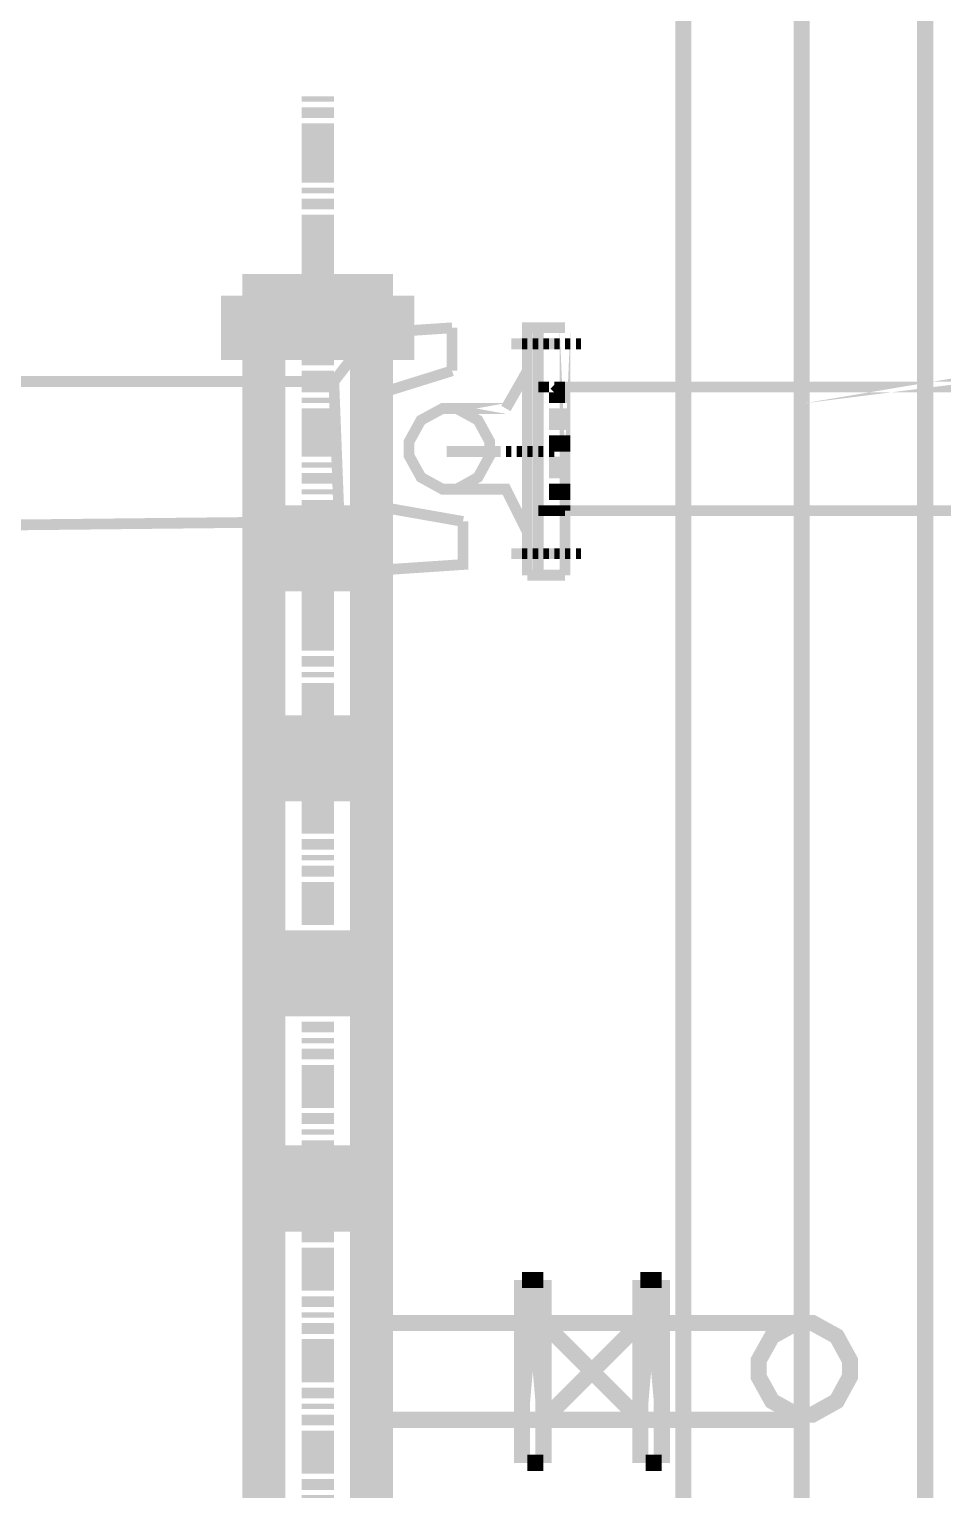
# Model space of a CAD drawing. Extents: x 0.4 to 11.4, y 0.4 to 16.2.
# Drawn here: x 4.4734 to 4.7565, y 8.5495 to 9.0019 of the extents above; entities that cross this region are included whole.
import ezdxf

# ---------------------------------------------------------------- set-up
doc = ezdxf.new("R2010")
doc.units = 0
doc.header["$MEASUREMENT"] = 0

msp = doc.modelspace()

# ---------------------------------------------------------------- linework, layer by layer
at = {"color": 0}
for points, const_width in [([(4.67611, 5.46446), (4.67611, 12.4094)], 0.005), ([(4.71278, 5.46446), (4.71278, 12.4094)], 0.005), ([(4.75108, 12.4078), (4.75108, 5.47775)], 0.005), ([(4.56278, 8.98112), (4.56278, 8.97944)], 0.01), ([(4.56278, 8.97775), (4.56278, 8.97613), (4.56278, 8.97444)], 0.01), ([(4.56278, 8.97276), (4.56278, 8.97114), (4.56278, 8.96946), (4.56278, 8.96778)], 0.01), ([(4.56278, 8.96778), (4.56278, 8.9661), (4.56278, 8.96446), (4.56278, 8.96278), (4.56278, 8.9611)], 0.01), ([(4.56278, 8.9611), (4.56278, 8.95942), (4.56278, 8.95779), (4.56278, 8.95611), (4.56278, 8.95443)], 0.01), ([(4.56278, 8.95281), (4.56278, 8.95111)], 0.01), ([(4.56278, 8.94943), (4.56278, 8.94775), (4.56278, 8.94612)], 0.01), ([(4.56278, 8.94444), (4.56278, 8.94276), (4.56278, 8.94114), (4.56278, 8.93946)], 0.01), ([(4.56278, 8.93946), (4.56278, 8.93778), (4.56278, 8.93608), (4.56278, 8.93446), (4.56278, 8.93278)], 0.01), ([(4.56278, 8.93278), (4.56278, 8.9311), (4.56278, 8.92947), (4.56278, 8.92779), (4.56278, 8.92611)], 0.01), ([(4.85943, 8.90776), (4.87278, 8.90944), (4.86279, 8.90776)], 0.00667), ([(4.56278, 8.92443), (4.56278, 8.92279)], 0.01), ([(4.5861, 8.91943), (4.53944, 8.91943)], 0.01333), ([(4.5861, 8.91943), (4.5861, 8.90608), (4.53944, 8.90608), (4.53944, 8.91943)], 0.01333), ([(4.56278, 8.92111), (4.56278, 8.91943), (4.56278, 8.91775)], 0.01), ([(4.56278, 8.91613), (4.56278, 8.91444), (4.56278, 8.91276), (4.56278, 8.91114)], 0.01), ([(4.56278, 8.91114), (4.56278, 8.90944), (4.56278, 8.90776), (4.56278, 8.90608), (4.56278, 8.90446)], 0.01), ([(4.54611, 8.27111), (4.54611, 8.90608)], 0.01333), ([(4.60444, 8.90944), (4.57943, 8.90776), (4.56776, 8.89279), (4.56944, 8.84944)], 0.00333), ([(4.57943, 8.60113), (4.57943, 8.90608)], 0.01333), ([(4.60444, 8.90944), (4.60444, 8.89611)], 0.00333), ([(4.63113, 8.90944), (4.63113, 8.83279), (4.62776, 8.83279)], 0.00333), ([(4.56278, 8.90446), (4.56278, 8.90278), (4.56278, 8.9011), (4.56278, 8.89947), (4.56278, 8.89779)], 0.01), ([(4.63612, 8.90446), (4.63276, 8.90446), (4.62944, 8.90446), (4.62608, 8.90446), (4.62278, 8.90446)], 0.00333), ([(4.62608, 8.90446), (4.62776, 8.90446)], 0.00333), ([(4.62944, 8.90446), (4.63113, 8.90446)], 0.00333), ([(4.63276, 8.90446), (4.63444, 8.90446)], 0.00333), ([(4.63612, 8.90446), (4.63781, 8.90446)], 0.00333), ([(4.63943, 8.90446), (4.64111, 8.90446)], 0.00333), ([(4.64279, 8.90446), (4.64442, 8.90446)], 0.00333), ([(4.56278, 8.89611), (4.56278, 8.89442)], 0.01), ([(4.56278, 8.89279), (4.56278, 8.89111), (4.56278, 8.88943)], 0.01), ([(4.60444, 8.89611), (4.57781, 8.88781), (4.57943, 8.8711)], 0.00333), ([(4.6211, 8.88444), (4.62776, 8.89611)], 0.00333), ([(4.56776, 8.89279), (4.40776, 8.89279)], 0.00333), ([(4.56278, 8.88781), (4.56278, 8.88613)], 0.01), ([(4.63113, 8.89111), (4.63276, 8.89111), (4.63444, 8.89111)], 0.00333), ([(4.63781, 8.89111), (4.63612, 8.88943)], 0.00333), ([(4.63612, 8.89111), (4.63781, 8.89111), (4.63943, 8.89111)], 0.00333), ([(4.63781, 8.89111), (4.63781, 8.88943), (4.63781, 8.88781), (4.63781, 8.88613)], 0.00333), ([(4.63781, 8.88613), (4.63781, 8.88781), (4.63781, 8.88943), (4.63781, 8.89111), (4.63943, 8.89111), (4.63943, 8.88943), (4.63943, 8.88781), (4.63943, 8.88613)], 0.00333), ([(4.76443, 8.89111), (4.63943, 8.89111)], 0.00333), ([(4.56278, 8.88444), (4.56278, 8.88276), (4.56278, 8.88112), (4.56278, 8.87944)], 0.01), ([(4.63612, 8.88943), (4.63612, 8.88781), (4.63612, 8.88613)], 0.00333), ([(4.56278, 8.87944), (4.56278, 8.87776), (4.56278, 8.87608), (4.56278, 8.87446), (4.56278, 8.87278)], 0.01), ([(4.63612, 8.88444), (4.63612, 8.88276), (4.63612, 8.88112), (4.63612, 8.87944), (4.63612, 8.87776)], 0.00333), ([(4.63781, 8.88444), (4.63781, 8.88276), (4.63781, 8.88112), (4.63781, 8.87944), (4.63781, 8.87776)], 0.00333), ([(4.63781, 8.87776), (4.63781, 8.87944), (4.63781, 8.88112), (4.63781, 8.88276), (4.63781, 8.88444)], 0.00333), ([(4.63943, 8.88444), (4.63943, 8.88276), (4.63943, 8.88112), (4.63943, 8.87944), (4.63943, 8.87776)], 0.00333), ([(4.56278, 8.87278), (4.56278, 8.8711), (4.56278, 8.86947)], 0.01), ([(4.63612, 8.87608), (4.63612, 8.87446), (4.63612, 8.87278), (4.63612, 8.8711)], 0.00333), ([(4.63781, 8.87608), (4.63781, 8.87446), (4.63781, 8.87278), (4.63781, 8.8711)], 0.00333), ([(4.63781, 8.8711), (4.63781, 8.87278), (4.63781, 8.87446), (4.63781, 8.87608)], 0.00333), ([(4.63943, 8.87608), (4.63943, 8.87446), (4.63943, 8.87278), (4.63943, 8.8711)], 0.00333), ([(4.56278, 8.86778), (4.56278, 8.8661)], 0.01), ([(4.56278, 8.86442), (4.56278, 8.86279), (4.56278, 8.86111)], 0.01), ([(4.60781, 8.84944), (4.57943, 8.85444), (4.57943, 8.8711)], 0.00333), ([(4.60275, 8.8711), (4.60444, 8.8711), (4.60781, 8.8711), (4.61111, 8.8711), (4.61442, 8.8711), (4.61778, 8.8711), (4.61947, 8.8711)], 0.00333), ([(4.6211, 8.8711), (4.62278, 8.8711)], 0.00333), ([(4.62446, 8.8711), (4.62608, 8.8711)], 0.00333), ([(4.62776, 8.8711), (4.62944, 8.8711)], 0.00333), ([(4.63113, 8.8711), (4.63276, 8.8711)], 0.00333), ([(4.63444, 8.8711), (4.63612, 8.8711)], 0.00333), ([(4.63612, 8.86947), (4.63612, 8.86778), (4.63612, 8.8661), (4.63612, 8.86442), (4.63612, 8.86279)], 0.00333), ([(4.63781, 8.86947), (4.63781, 8.86778), (4.63781, 8.8661), (4.63781, 8.86442), (4.63781, 8.86279)], 0.00333), ([(4.63781, 8.86279), (4.63781, 8.86442), (4.63781, 8.8661), (4.63781, 8.86778), (4.63781, 8.86947)], 0.00333), ([(4.63943, 8.86947), (4.63943, 8.86778), (4.63943, 8.8661), (4.63943, 8.86442), (4.63943, 8.86279)], 0.00333), ([(4.56278, 8.85943), (4.56278, 8.85781)], 0.01), ([(4.56278, 8.85612), (4.56278, 8.85444), (4.56278, 8.85275), (4.56278, 8.85113)], 0.01), ([(4.60275, 8.85943), (4.6211, 8.85943), (4.62776, 8.84614)], 0.00333), ([(4.60275, 8.85943), (4.6211, 8.85943)], 0.00333), ([(4.63612, 8.86111), (4.63612, 8.85943), (4.63612, 8.85781), (4.63612, 8.85612)], 0.00333), ([(4.63781, 8.86111), (4.63781, 8.85943), (4.63781, 8.85781), (4.63781, 8.85612)], 0.00333), ([(4.63781, 8.85612), (4.63781, 8.85781), (4.63781, 8.85943), (4.63781, 8.86111)], 0.00333), ([(4.63943, 8.86111), (4.63943, 8.85943), (4.63943, 8.85781), (4.63943, 8.85612)], 0.00333), ([(4.56278, 8.85113), (4.56278, 8.84944), (4.56278, 8.84776), (4.56278, 8.84614), (4.56278, 8.84446)], 0.01), ([(4.63612, 8.85444), (4.63612, 8.85275), (4.63781, 8.85275)], 0.00333), ([(4.63781, 8.85444), (4.63781, 8.85275)], 0.00333), ([(4.63943, 8.85275), (4.63781, 8.85275), (4.63781, 8.85444)], 0.00333), ([(4.63943, 8.85444), (4.63943, 8.85275)], 0.00333), ([(4.56944, 8.84944), (4.41276, 8.84776)], 0.00333), ([(4.54611, 8.84776), (4.57943, 8.84776)], 0.01333), ([(4.54611, 8.83442), (4.57943, 8.83442), (4.57943, 8.84776)], 0.01333), ([(4.60781, 8.84944), (4.60781, 8.8361), (4.58279, 8.83442), (4.56944, 8.84944)], 0.00333), ([(4.63113, 8.85275), (4.63276, 8.85275), (4.63444, 8.85275)], 0.00333), ([(4.63612, 8.85275), (4.63781, 8.85275), (4.63943, 8.85275)], 0.00333), ([(4.76281, 8.85275), (4.63943, 8.85275)], 0.00333), ([(4.56278, 8.84446), (4.56278, 8.84278), (4.56278, 8.8411), (4.56278, 8.83946), (4.56278, 8.83778)], 0.01), ([(4.54943, 8.8411), (4.54779, 8.8411)], 0.01), ([(4.5561, 8.8411), (4.55447, 8.8411), (4.55279, 8.8411), (4.55111, 8.8411), (4.54943, 8.8411)], 0.01), ([(4.56108, 8.8411), (4.55946, 8.8411), (4.55778, 8.8411), (4.5561, 8.8411)], 0.01), ([(4.56614, 8.8411), (4.56446, 8.8411), (4.56278, 8.8411)], 0.01), ([(4.56944, 8.8411), (4.56776, 8.8411)], 0.01), ([(4.57275, 8.8411), (4.57113, 8.8411)], 0.01), ([(4.57943, 8.8411), (4.57781, 8.8411), (4.57611, 8.8411), (4.57443, 8.8411), (4.57275, 8.8411)], 0.01), ([(4.56278, 8.8361), (4.56278, 8.83442), (4.56278, 8.83279)], 0.01), ([(4.63612, 8.83946), (4.63276, 8.83946), (4.62944, 8.83946), (4.62608, 8.83946), (4.62278, 8.83946)], 0.00333), ([(4.62608, 8.83946), (4.62776, 8.83946)], 0.00333), ([(4.62944, 8.83946), (4.63113, 8.83946)], 0.00333), ([(4.63276, 8.83946), (4.63444, 8.83946)], 0.00333), ([(4.63612, 8.83946), (4.63781, 8.83946)], 0.00333), ([(4.63943, 8.83946), (4.64111, 8.83946)], 0.00333), ([(4.64279, 8.83946), (4.64442, 8.83946)], 0.00333), ([(4.56278, 8.83111), (4.56278, 8.82943)], 0.01), ([(4.56278, 8.82781), (4.56278, 8.82611), (4.56278, 8.82443), (4.56278, 8.82275)], 0.01), ([(4.56278, 8.82275), (4.56278, 8.82112), (4.56278, 8.81944), (4.56278, 8.81776), (4.56278, 8.81614)], 0.01), ([(4.56278, 8.81614), (4.56278, 8.81446), (4.56278, 8.81278), (4.56278, 8.81108), (4.56278, 8.80946)], 0.01), ([(4.56278, 8.80778), (4.56278, 8.8061), (4.56278, 8.80447)], 0.01), ([(4.56278, 8.80279), (4.56278, 8.80111)], 0.01), ([(4.56278, 8.79943), (4.56278, 8.79779), (4.56278, 8.79611), (4.56278, 8.79443)], 0.01), ([(4.56278, 8.79443), (4.56278, 8.79275), (4.56278, 8.79113), (4.56278, 8.78944), (4.56278, 8.78776)], 0.01), ([(4.56278, 8.78776), (4.56278, 8.78614), (4.56278, 8.78444), (4.56278, 8.78276), (4.56278, 8.78108)], 0.01), ([(4.54611, 8.78276), (4.57943, 8.78276)], 0.01333), ([(4.54611, 8.76942), (4.57943, 8.76942), (4.57943, 8.78276)], 0.01333), ([(4.56278, 8.77946), (4.56278, 8.77778), (4.56278, 8.7761)], 0.01), ([(4.54943, 8.7761), (4.54779, 8.7761)], 0.01), ([(4.55447, 8.7761), (4.55279, 8.7761), (4.55111, 8.7761)], 0.01), ([(4.55778, 8.7761), (4.5561, 8.7761)], 0.01), ([(4.56446, 8.7761), (4.56278, 8.7761), (4.56108, 8.7761), (4.55946, 8.7761), (4.55778, 8.7761)], 0.01), ([(4.56278, 8.77447), (4.56278, 8.77279)], 0.01), ([(4.56944, 8.7761), (4.56776, 8.7761), (4.56614, 8.7761), (4.56446, 8.7761)], 0.01), ([(4.57443, 8.7761), (4.57275, 8.7761), (4.57113, 8.7761)], 0.01), ([(4.57781, 8.7761), (4.57611, 8.7761)], 0.01), ([(4.56278, 8.77111), (4.56278, 8.76942), (4.56278, 8.76779)], 0.01), ([(4.56278, 8.76611), (4.56278, 8.76443), (4.56278, 8.76281), (4.56278, 8.76113)], 0.01), ([(4.56278, 8.76113), (4.56278, 8.75944), (4.56278, 8.75776), (4.56278, 8.75612), (4.56278, 8.75444)], 0.01), ([(4.56278, 8.75444), (4.56278, 8.75276)], 0.01), ([(4.56278, 8.75108), (4.56278, 8.74946), (4.56278, 8.74778)], 0.01), ([(4.56278, 8.7461), (4.56278, 8.74447)], 0.01), ([(4.56278, 8.74278), (4.56278, 8.7411), (4.56278, 8.73942)], 0.01), ([(4.56278, 8.73779), (4.56278, 8.73611), (4.56278, 8.73443), (4.56278, 8.73281)], 0.01), ([(4.56278, 8.73281), (4.56278, 8.73112), (4.56278, 8.72944), (4.56278, 8.72775), (4.56278, 8.72613)], 0.01), ([(4.56278, 8.72613), (4.56278, 8.72444)], 0.01), ([(4.56278, 8.72276), (4.56278, 8.72114), (4.56278, 8.71946)], 0.01), ([(4.54611, 8.7161), (4.57943, 8.7161)], 0.01333), ([(4.54611, 8.70281), (4.57943, 8.70281), (4.57943, 8.7161)], 0.01333), ([(4.56278, 8.71778), (4.56278, 8.7161)], 0.01), ([(4.56278, 8.71446), (4.56278, 8.71278), (4.56278, 8.7111)], 0.01), ([(4.54779, 8.70942), (4.54611, 8.70942)], 0.01), ([(4.55279, 8.70942), (4.55111, 8.70942), (4.54943, 8.70942)], 0.01), ([(4.5561, 8.70942), (4.55447, 8.70942)], 0.01), ([(4.56278, 8.70942), (4.56108, 8.70942), (4.55946, 8.70942), (4.55778, 8.70942), (4.5561, 8.70942)], 0.01), ([(4.56278, 8.70942), (4.56278, 8.70779), (4.56278, 8.70611), (4.56278, 8.70443)], 0.01), ([(4.56776, 8.70942), (4.56614, 8.70942), (4.56446, 8.70942), (4.56278, 8.70942)], 0.01), ([(4.57275, 8.70942), (4.57113, 8.70942), (4.56944, 8.70942)], 0.01), ([(4.57611, 8.70942), (4.57443, 8.70942)], 0.01), ([(4.57943, 8.70942), (4.57781, 8.70942)], 0.01), ([(4.56278, 8.70443), (4.56278, 8.70281), (4.56278, 8.70111), (4.56278, 8.69943), (4.56278, 8.69775)], 0.01), ([(4.56278, 8.69775), (4.56278, 8.69612)], 0.01), ([(4.56278, 8.69444), (4.56278, 8.69276), (4.56278, 8.69114)], 0.01), ([(4.56278, 8.68946), (4.56278, 8.68778)], 0.01), ([(4.56278, 8.68608), (4.56278, 8.68446), (4.56278, 8.68278)], 0.01), ([(4.56278, 8.6811), (4.56278, 8.67947), (4.56278, 8.67779), (4.56278, 8.67611)], 0.01), ([(4.56278, 8.67611), (4.56278, 8.67443), (4.56278, 8.67279), (4.56278, 8.67111), (4.56278, 8.66943)], 0.01), ([(4.56278, 8.66943), (4.56278, 8.66775)], 0.01), ([(4.56278, 8.66613), (4.56278, 8.66444), (4.56278, 8.66276)], 0.01), ([(4.56278, 8.66114), (4.56278, 8.65944)], 0.01), ([(4.56278, 8.65776), (4.56278, 8.65608), (4.56278, 8.65446)], 0.01), ([(4.54611, 8.64947), (4.57943, 8.64947)], 0.01333), ([(4.56278, 8.65278), (4.56278, 8.6511), (4.56278, 8.64947), (4.56278, 8.64779)], 0.01), ([(4.56278, 8.64779), (4.56278, 8.64611), (4.56278, 8.64442), (4.56278, 8.64279), (4.56278, 8.64111)], 0.01), ([(4.54779, 8.64279), (4.54611, 8.64279)], 0.01), ([(4.55279, 8.64279), (4.55111, 8.64279), (4.54943, 8.64279), (4.54779, 8.64279)], 0.01), ([(4.5561, 8.64279), (4.55447, 8.64279)], 0.01), ([(4.56108, 8.64279), (4.55946, 8.64279), (4.55778, 8.64279)], 0.01), ([(4.56446, 8.64279), (4.56278, 8.64279)], 0.01), ([(4.57113, 8.64279), (4.56944, 8.64279), (4.56776, 8.64279), (4.56614, 8.64279), (4.56446, 8.64279)], 0.01), ([(4.57611, 8.64279), (4.57443, 8.64279), (4.57275, 8.64279), (4.57113, 8.64279)], 0.01), ([(4.57943, 8.64279), (4.57781, 8.64279)], 0.01), ([(4.54611, 8.63613), (4.57943, 8.63613)], 0.01333), ([(4.56278, 8.64111), (4.56278, 8.63943)], 0.01), ([(4.56278, 8.63781), (4.56278, 8.63613), (4.56278, 8.63444)], 0.01), ([(4.56278, 8.63276), (4.56278, 8.63112)], 0.01), ([(4.56278, 8.62944), (4.56278, 8.62776), (4.56278, 8.62608)], 0.01), ([(4.56278, 8.62446), (4.56278, 8.62278), (4.56278, 8.6211), (4.56278, 8.61947)], 0.01), ([(4.57943, 8.27111), (4.57943, 8.62278)], 0.01333), ([(4.56278, 8.61947), (4.56278, 8.61778), (4.56278, 8.6161), (4.56278, 8.61442), (4.56278, 8.61279)], 0.01), ([(4.56278, 8.61279), (4.56278, 8.61111)], 0.01), ([(4.62608, 8.61442), (4.62608, 8.55778)], 0.005), ([(4.62608, 8.61442), (4.62944, 8.61442)], 0.005), ([(4.62944, 8.61442), (4.63276, 8.61442)], 0.005), ([(4.63276, 8.61442), (4.63276, 8.55778)], 0.005), ([(4.66276, 8.61442), (4.66276, 8.55778)], 0.005), ([(4.66276, 8.61442), (4.66613, 8.61442)], 0.005), ([(4.66613, 8.61442), (4.66943, 8.61442)], 0.005), ([(4.66943, 8.61442), (4.66943, 8.55778)], 0.005), ([(4.56278, 8.60943), (4.56278, 8.60781), (4.56278, 8.60612)], 0.01), ([(4.56278, 8.60444), (4.56278, 8.60275)], 0.01), ([(4.56278, 8.60113), (4.56278, 8.59944), (4.56278, 8.59776)], 0.01), ([(4.57781, 8.60113), (4.71278, 8.60113)], 0.005), ([(4.63276, 8.57112), (4.66276, 8.60113)], 0.005), ([(4.63276, 8.60113), (4.66276, 8.57112)], 0.005), ([(4.56278, 8.59614), (4.56278, 8.59446), (4.56278, 8.59278), (4.56278, 8.5911)], 0.01), ([(4.56278, 8.5911), (4.56278, 8.58946), (4.56278, 8.58778), (4.56278, 8.5861), (4.56278, 8.58442)], 0.01), ([(4.56278, 8.58442), (4.56278, 8.58279)], 0.01), ([(4.56278, 8.58111), (4.56278, 8.57943), (4.56278, 8.57781)], 0.01), ([(4.56278, 8.57611), (4.56278, 8.57443)], 0.01), ([(4.56278, 8.57275), (4.56278, 8.57112), (4.56278, 8.56944)], 0.01), ([(4.56278, 8.56776), (4.56278, 8.56614), (4.56278, 8.56446), (4.56278, 8.56278)], 0.01), ([(4.57943, 8.57112), (4.71278, 8.57112)], 0.005), ([(4.56278, 8.56278), (4.56278, 8.56108), (4.56278, 8.55946), (4.56278, 8.55778), (4.56278, 8.5561)], 0.01), ([(4.56278, 8.5561), (4.56278, 8.55447)], 0.01), ([(4.56278, 8.55279), (4.56278, 8.55111), (4.56278, 8.54943)], 0.01), ([(4.62776, 8.55778), (4.62944, 8.55778)], 0.005), ([(4.62944, 8.55778), (4.63276, 8.55778)], 0.005), ([(4.66444, 8.55778), (4.66613, 8.55778)], 0.005), ([(4.66613, 8.55778), (4.66943, 8.55778)], 0.005), ([(4.56278, 8.54779), (4.56278, 8.54611)], 0.01)]:
    msp.add_lwpolyline(points, dxfattribs=dict(at, const_width=const_width))
for points, const_width in [([(4.56278, 8.98112), (4.56278, 8.98112)], 0.01), ([(4.56278, 8.96778), (4.56278, 8.96778)], 0.01), ([(4.56278, 8.9611), (4.56278, 8.9611)], 0.01), ([(4.56278, 8.95443), (4.56278, 8.95443)], 0.01), ([(4.56278, 8.95281), (4.56278, 8.95281)], 0.01), ([(4.56278, 8.93946), (4.56278, 8.93946)], 0.01), ([(4.56278, 8.93278), (4.56278, 8.93278)], 0.01), ([(4.56278, 8.92611), (4.56278, 8.92611)], 0.01), ([(4.56278, 8.92443), (4.56278, 8.92443)], 0.01), ([(4.56278, 8.91114), (4.56278, 8.91114)], 0.01), ([(4.63113, 8.90944), (4.62776, 8.90944), (4.62776, 8.83279), (4.62776, 8.90944), (4.63113, 8.90944)], 0.00333), ([(4.63113, 8.83279), (4.63113, 8.90944), (4.63943, 8.90944), (4.63113, 8.90944), (4.63113, 8.83279), (4.63943, 8.83279), (4.63113, 8.83279), (4.63113, 8.90944), (4.63113, 8.83279), (4.63113, 8.90944), (4.63113, 8.83279), (4.63113, 8.90944), (4.63113, 8.83279)], 0.00333), ([(4.63943, 8.90944), (4.63943, 8.83279), (4.63943, 8.90944)], 0.00333), ([(4.56278, 8.90446), (4.56278, 8.90446)], 0.01), ([(4.56278, 8.89779), (4.56278, 8.89779)], 0.01), ([(4.56278, 8.89611), (4.56278, 8.89611)], 0.01), ([(4.56278, 8.87944), (4.56278, 8.87944)], 0.01), ([(4.6161, 8.87196), (4.6161, 8.87418), (4.61247, 8.88081), (4.60585, 8.88444), (4.60363, 8.88444), (4.60146, 8.88444), (4.59478, 8.88081), (4.5911, 8.87418), (4.5911, 8.87196), (4.5911, 8.86979), (4.59478, 8.86313), (4.60146, 8.85943), (4.60363, 8.85943), (4.60585, 8.85943), (4.61247, 8.86313), (4.6161, 8.86979), (4.6161, 8.87196)], 0.00333), ([(4.6211, 8.88444), (4.60275, 8.88444), (4.6211, 8.88444)], 0.00333), ([(4.56278, 8.87278), (4.56278, 8.87278)], 0.01), ([(4.56278, 8.85113), (4.56278, 8.85113)], 0.01), ([(4.63612, 8.85444), (4.63612, 8.85444)], 0.00333), ([(4.56944, 8.84196), (4.56944, 8.84343), (4.56506, 8.84776), (4.56358, 8.84776), (4.56218, 8.84776), (4.55778, 8.84343), (4.55778, 8.84196), (4.55778, 8.8405), (4.56218, 8.8361), (4.56358, 8.8361), (4.56506, 8.8361), (4.56944, 8.8405), (4.56944, 8.84196)], 0.005), ([(4.56278, 8.84446), (4.56278, 8.84446)], 0.01), ([(4.54611, 8.8411), (4.54611, 8.8411)], 0.01), ([(4.54943, 8.8411), (4.54943, 8.8411)], 0.01), ([(4.5561, 8.8411), (4.5561, 8.8411)], 0.01), ([(4.56278, 8.83778), (4.56278, 8.83778)], 0.01), ([(4.57275, 8.8411), (4.57275, 8.8411)], 0.01), ([(4.57943, 8.8411), (4.57943, 8.8411)], 0.01), ([(4.56278, 8.8361), (4.56278, 8.8361)], 0.01), ([(4.56278, 8.82275), (4.56278, 8.82275)], 0.01), ([(4.56278, 8.81614), (4.56278, 8.81614)], 0.01), ([(4.56278, 8.80946), (4.56278, 8.80946)], 0.01), ([(4.56278, 8.80778), (4.56278, 8.80778)], 0.01), ([(4.56278, 8.79443), (4.56278, 8.79443)], 0.01), ([(4.56278, 8.78776), (4.56278, 8.78776)], 0.01), ([(4.56944, 8.77528), (4.56944, 8.77675), (4.56506, 8.78108), (4.56358, 8.78108), (4.56218, 8.78108), (4.55778, 8.77675), (4.55778, 8.77528), (4.55778, 8.77382), (4.56218, 8.76942), (4.56358, 8.76942), (4.56506, 8.76942), (4.56944, 8.77382), (4.56944, 8.77528)], 0.005), ([(4.56278, 8.78108), (4.56278, 8.78108)], 0.01), ([(4.56278, 8.77946), (4.56278, 8.77946)], 0.01), ([(4.54611, 8.7761), (4.54611, 8.7761)], 0.01), ([(4.55778, 8.7761), (4.55778, 8.7761)], 0.01), ([(4.56446, 8.7761), (4.56446, 8.7761)], 0.01), ([(4.57781, 8.7761), (4.57781, 8.7761)], 0.01), ([(4.57943, 8.7761), (4.57943, 8.7761)], 0.01), ([(4.56278, 8.76113), (4.56278, 8.76113)], 0.01), ([(4.56278, 8.75444), (4.56278, 8.75444)], 0.01), ([(4.56278, 8.73281), (4.56278, 8.73281)], 0.01), ([(4.56278, 8.72613), (4.56278, 8.72613)], 0.01), ([(4.56944, 8.71029), (4.56944, 8.71175), (4.56506, 8.7161), (4.56358, 8.7161), (4.56218, 8.7161), (4.55778, 8.71175), (4.55778, 8.71029), (4.55778, 8.70882), (4.56218, 8.70443), (4.56358, 8.70443), (4.56506, 8.70443), (4.56944, 8.70882), (4.56944, 8.71029)], 0.005), ([(4.5561, 8.70942), (4.5561, 8.70942)], 0.01), ([(4.56278, 8.70942), (4.56278, 8.70942)], 0.01), ([(4.57943, 8.70942), (4.57943, 8.70942)], 0.01), ([(4.56278, 8.70443), (4.56278, 8.70443)], 0.01), ([(4.56278, 8.69775), (4.56278, 8.69775)], 0.01), ([(4.56278, 8.67611), (4.56278, 8.67611)], 0.01), ([(4.56278, 8.66943), (4.56278, 8.66943)], 0.01), ([(4.56944, 8.64361), (4.56944, 8.64507), (4.56506, 8.64947), (4.56358, 8.64947), (4.56218, 8.64947), (4.55778, 8.64507), (4.55778, 8.64361), (4.55778, 8.64219), (4.56218, 8.63781), (4.56358, 8.63781), (4.56506, 8.63781), (4.56944, 8.64219), (4.56944, 8.64361)], 0.005), ([(4.56278, 8.64779), (4.56278, 8.64779)], 0.01), ([(4.54779, 8.64279), (4.54779, 8.64279)], 0.01), ([(4.56446, 8.64279), (4.56446, 8.64279)], 0.01), ([(4.57113, 8.64279), (4.57113, 8.64279)], 0.01), ([(4.57943, 8.64279), (4.57943, 8.64279)], 0.01), ([(4.56278, 8.64111), (4.56278, 8.64111)], 0.01), ([(4.56278, 8.61947), (4.56278, 8.61947)], 0.01), ([(4.56278, 8.61279), (4.56278, 8.61279)], 0.01), ([(4.62944, 8.55778), (4.62944, 8.61442), (4.62944, 8.55778)], 0.005), ([(4.66613, 8.55778), (4.66613, 8.61442), (4.66613, 8.55778)], 0.005), ([(4.72775, 8.58697), (4.72775, 8.58951), (4.72364, 8.597), (4.71615, 8.60113), (4.7136, 8.60113), (4.7111, 8.60113), (4.70361, 8.597), (4.69943, 8.58951), (4.69943, 8.58697), (4.69943, 8.58447), (4.70361, 8.57693), (4.7111, 8.57275), (4.7136, 8.57275), (4.71615, 8.57275), (4.72364, 8.57693), (4.72775, 8.58447), (4.72775, 8.58697)], 0.005), ([(4.56278, 8.5911), (4.56278, 8.5911)], 0.01), ([(4.56278, 8.58442), (4.56278, 8.58442)], 0.01), ([(4.56278, 8.56278), (4.56278, 8.56278)], 0.01), ([(4.56278, 8.5561), (4.56278, 8.5561)], 0.01)]:
    msp.add_lwpolyline(points, close=True, dxfattribs=dict(at, const_width=const_width))

doc.saveas('drawing.dxf')
